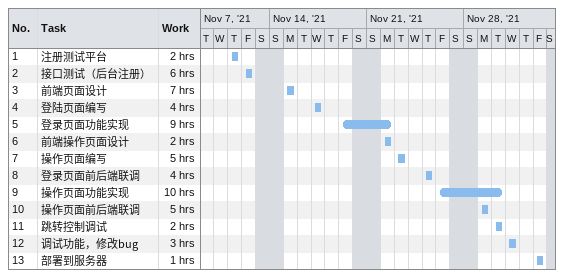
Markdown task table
| ID | Task | Start | Finish | Work (h) |
|---|---|---|---|---|
| 1 | 注册测试平台 | 2021-11-11 | 2021-11-11 | 2 |
| 2 | 接口测试（后台注册） | 2021-11-12 | 2021-11-12 | 6 |
| 3 | 前端页面设计 | 2021-11-15 | 2021-11-15 | 7 |
| 4 | 登陆页面编写 | 2021-11-17 | 2021-11-17 | 4 |
| 5 | 登录页面功能实现 | 2021-11-19 | 2021-11-22 | 9 |
| 6 | 前端操作页面设计 | 2021-11-22 | 2021-11-22 | 2 |
| 7 | 操作页面编写 | 2021-11-23 | 2021-11-23 | 5 |
| 8 | 登录页面前后端联调 | 2021-11-25 | 2021-11-25 | 4 |
| 9 | 操作页面功能实现 | 2021-11-26 | 2021-11-30 | 10 |
| 10 | 操作页面前后端联调 | 2021-11-29 | 2021-11-29 | 5 |
| 11 | 跳转控制调试 | 2021-11-30 | 2021-11-30 | 2 |
| 12 | 调试功能，修改bug | 2021-12-01 | 2021-12-01 | 3 |
| 13 | 部署到服务器 | 2021-12-03 | 2021-12-03 | 1 |
